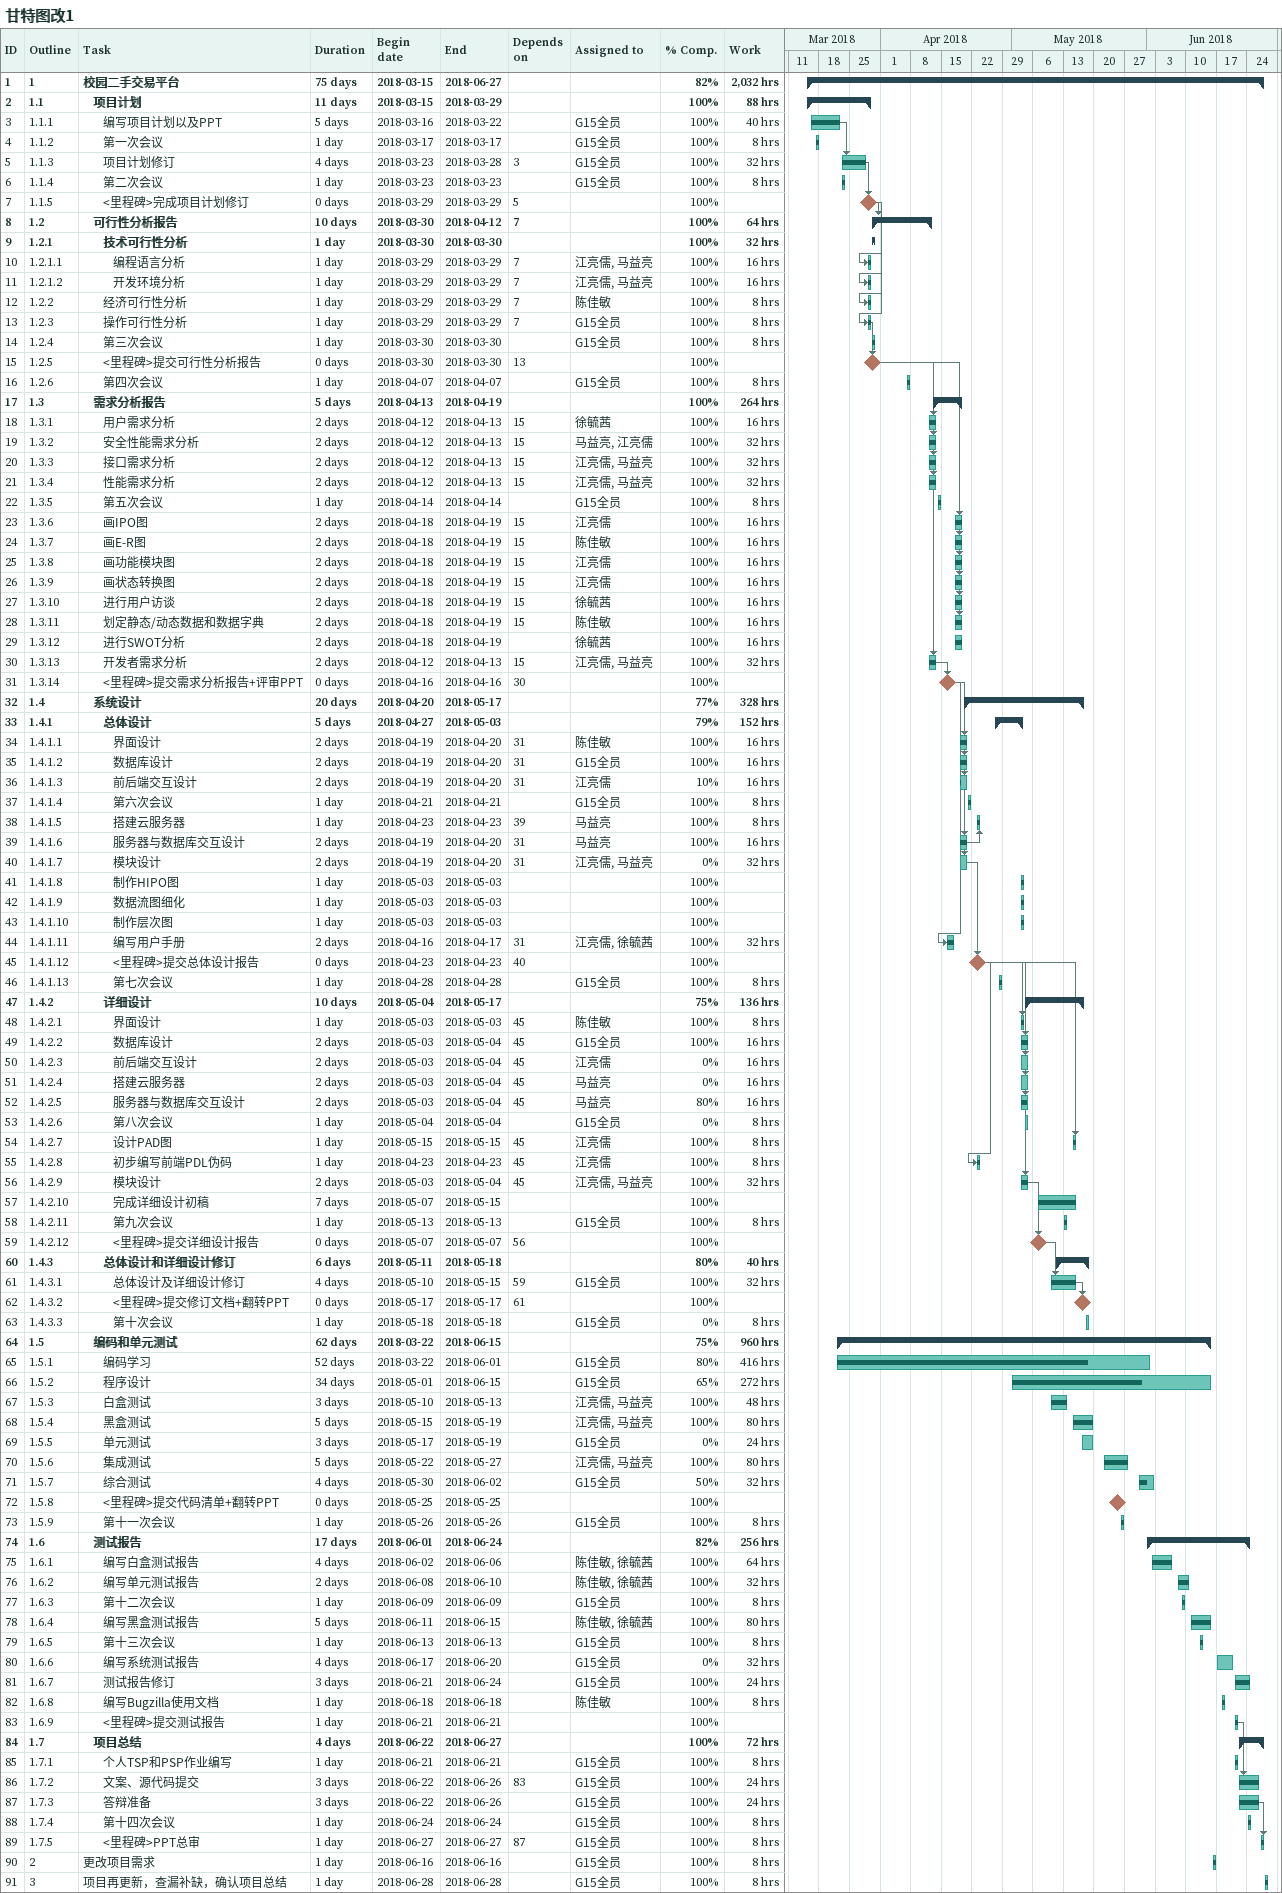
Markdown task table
甘特图改1

| ID | WBS | Task | Duration | Start | Finish | Predecessors | Resources | % complete | Work (h) |
|---|---|---|---|---|---|---|---|---|---|
| 1 | 1 | **校园二手交易平台** | 75d | 2018-03-15 | 2018-06-27 |  |  | 82 | 2032 |
| 2 | 1.1 | **项目计划** | 11d | 2018-03-15 | 2018-03-29 |  |  | 100 | 88 |
| 3 | 1.1.1 | 编写项目计划以及PPT | 5d | 2018-03-16 | 2018-03-22 |  | G15全员 | 100 | 40 |
| 4 | 1.1.2 | 第一次会议 | 1d | 2018-03-17 | 2018-03-17 |  | G15全员 | 100 | 8 |
| 5 | 1.1.3 | 项目计划修订 | 4d | 2018-03-23 | 2018-03-28 | 3 | G15全员 | 100 | 32 |
| 6 | 1.1.4 | 第二次会议 | 1d | 2018-03-23 | 2018-03-23 |  | G15全员 | 100 | 8 |
| 7 | 1.1.5 | <里程碑>完成项目计划修订 | 0d | 2018-03-29 | 2018-03-29 | 5 |  | 100 |  |
| 8 | 1.2 | **可行性分析报告** | 10d | 2018-03-30 | 2018-04-12 | 7 |  | 100 | 64 |
| 9 | 1.2.1 | **技术可行性分析** | 1d | 2018-03-30 | 2018-03-30 |  |  | 100 | 32 |
| 10 | 1.2.1.1 | 编程语言分析 | 1d | 2018-03-29 | 2018-03-29 | 7 | 江亮儒, 马益亮 | 100 | 16 |
| 11 | 1.2.1.2 | 开发环境分析 | 1d | 2018-03-29 | 2018-03-29 | 7 | 江亮儒, 马益亮 | 100 | 16 |
| 12 | 1.2.2 | 经济可行性分析 | 1d | 2018-03-29 | 2018-03-29 | 7 | 陈佳敏 | 100 | 8 |
| 13 | 1.2.3 | 操作可行性分析 | 1d | 2018-03-29 | 2018-03-29 | 7 | G15全员 | 100 | 8 |
| 14 | 1.2.4 | 第三次会议 | 1d | 2018-03-30 | 2018-03-30 |  | G15全员 | 100 | 8 |
| 15 | 1.2.5 | <里程碑>提交可行性分析报告 | 0d | 2018-03-30 | 2018-03-30 | 13 |  | 100 |  |
| 16 | 1.2.6 | 第四次会议 | 1d | 2018-04-07 | 2018-04-07 |  | G15全员 | 100 | 8 |
| 17 | 1.3 | **需求分析报告** | 5d | 2018-04-13 | 2018-04-19 |  |  | 100 | 264 |
| 18 | 1.3.1 | 用户需求分析 | 2d | 2018-04-12 | 2018-04-13 | 15 | 徐毓茜 | 100 | 16 |
| 19 | 1.3.2 | 安全性能需求分析 | 2d | 2018-04-12 | 2018-04-13 | 15 | 马益亮, 江亮儒 | 100 | 32 |
| 20 | 1.3.3 | 接口需求分析 | 2d | 2018-04-12 | 2018-04-13 | 15 | 江亮儒, 马益亮 | 100 | 32 |
| 21 | 1.3.4 | 性能需求分析 | 2d | 2018-04-12 | 2018-04-13 | 15 | 江亮儒, 马益亮 | 100 | 32 |
| 22 | 1.3.5 | 第五次会议 | 1d | 2018-04-14 | 2018-04-14 |  | G15全员 | 100 | 8 |
| 23 | 1.3.6 | 画IPO图 | 2d | 2018-04-18 | 2018-04-19 | 15 | 江亮儒 | 100 | 16 |
| 24 | 1.3.7 | 画E-R图 | 2d | 2018-04-18 | 2018-04-19 | 15 | 陈佳敏 | 100 | 16 |
| 25 | 1.3.8 | 画功能模块图 | 2d | 2018-04-18 | 2018-04-19 | 15 | 江亮儒 | 100 | 16 |
| 26 | 1.3.9 | 画状态转换图 | 2d | 2018-04-18 | 2018-04-19 | 15 | 江亮儒 | 100 | 16 |
| 27 | 1.3.10 | 进行用户访谈 | 2d | 2018-04-18 | 2018-04-19 | 15 | 徐毓茜 | 100 | 16 |
| 28 | 1.3.11 | 划定静态/动态数据和数据字典 | 2d | 2018-04-18 | 2018-04-19 | 15 | 陈佳敏 | 100 | 16 |
| 29 | 1.3.12 | 进行SWOT分析 | 2d | 2018-04-18 | 2018-04-19 |  | 徐毓茜 | 100 | 16 |
| 30 | 1.3.13 | 开发者需求分析 | 2d | 2018-04-12 | 2018-04-13 | 15 | 江亮儒, 马益亮 | 100 | 32 |
| 31 | 1.3.14 | <里程碑>提交需求分析报告+评审PPT | 0d | 2018-04-16 | 2018-04-16 | 30 |  | 100 |  |
| 32 | 1.4 | **系统设计** | 20d | 2018-04-20 | 2018-05-17 |  |  | 77 | 328 |
| 33 | 1.4.1 | **总体设计** | 5d | 2018-04-27 | 2018-05-03 |  |  | 79 | 152 |
| 34 | 1.4.1.1 | 界面设计 | 2d | 2018-04-19 | 2018-04-20 | 31 | 陈佳敏 | 100 | 16 |
| 35 | 1.4.1.2 | 数据库设计 | 2d | 2018-04-19 | 2018-04-20 | 31 | G15全员 | 100 | 16 |
| 36 | 1.4.1.3 | 前后端交互设计 | 2d | 2018-04-19 | 2018-04-20 | 31 | 江亮儒 | 10 | 16 |
| 37 | 1.4.1.4 | 第六次会议 | 1d | 2018-04-21 | 2018-04-21 |  | G15全员 | 100 | 8 |
| 38 | 1.4.1.5 | 搭建云服务器 | 1d | 2018-04-23 | 2018-04-23 | 39 | 马益亮 | 100 | 8 |
| 39 | 1.4.1.6 | 服务器与数据库交互设计 | 2d | 2018-04-19 | 2018-04-20 | 31 | 马益亮 | 100 | 16 |
| 40 | 1.4.1.7 | 模块设计 | 2d | 2018-04-19 | 2018-04-20 | 31 | 江亮儒, 马益亮 | 0 | 32 |
| 41 | 1.4.1.8 | 制作HIPO图 | 1d | 2018-05-03 | 2018-05-03 |  |  | 100 |  |
| 42 | 1.4.1.9 | 数据流图细化 | 1d | 2018-05-03 | 2018-05-03 |  |  | 100 |  |
| 43 | 1.4.1.10 | 制作层次图 | 1d | 2018-05-03 | 2018-05-03 |  |  | 100 |  |
| 44 | 1.4.1.11 | 编写用户手册 | 2d | 2018-04-16 | 2018-04-17 | 31 | 江亮儒, 徐毓茜 | 100 | 32 |
| 45 | 1.4.1.12 | <里程碑>提交总体设计报告 | 0d | 2018-04-23 | 2018-04-23 | 40 |  | 100 |  |
| 46 | 1.4.1.13 | 第七次会议 | 1d | 2018-04-28 | 2018-04-28 |  | G15全员 | 100 | 8 |
| 47 | 1.4.2 | **详细设计** | 10d | 2018-05-04 | 2018-05-17 |  |  | 75 | 136 |
| 48 | 1.4.2.1 | 界面设计 | 1d | 2018-05-03 | 2018-05-03 | 45 | 陈佳敏 | 100 | 8 |
| 49 | 1.4.2.2 | 数据库设计 | 2d | 2018-05-03 | 2018-05-04 | 45 | G15全员 | 100 | 16 |
| 50 | 1.4.2.3 | 前后端交互设计 | 2d | 2018-05-03 | 2018-05-04 | 45 | 江亮儒 | 0 | 16 |
| 51 | 1.4.2.4 | 搭建云服务器 | 2d | 2018-05-03 | 2018-05-04 | 45 | 马益亮 | 0 | 16 |
| 52 | 1.4.2.5 | 服务器与数据库交互设计 | 2d | 2018-05-03 | 2018-05-04 | 45 | 马益亮 | 80 | 16 |
| 53 | 1.4.2.6 | 第八次会议 | 1d | 2018-05-04 | 2018-05-04 |  | G15全员 | 0 | 8 |
| 54 | 1.4.2.7 | 设计PAD图 | 1d | 2018-05-15 | 2018-05-15 | 45 | 江亮儒 | 100 | 8 |
| 55 | 1.4.2.8 | 初步编写前端PDL伪码 | 1d | 2018-04-23 | 2018-04-23 | 45 | 江亮儒 | 100 | 8 |
| 56 | 1.4.2.9 | 模块设计 | 2d | 2018-05-03 | 2018-05-04 | 45 | 江亮儒, 马益亮 | 100 | 32 |
| 57 | 1.4.2.10 | 完成详细设计初稿 | 7d | 2018-05-07 | 2018-05-15 |  |  | 100 |  |
| 58 | 1.4.2.11 | 第九次会议 | 1d | 2018-05-13 | 2018-05-13 |  | G15全员 | 100 | 8 |
| 59 | 1.4.2.12 | <里程碑>提交详细设计报告 | 0d | 2018-05-07 | 2018-05-07 | 56 |  | 100 |  |
| 60 | 1.4.3 | **总体设计和详细设计修订** | 6d | 2018-05-11 | 2018-05-18 |  |  | 80 | 40 |
| 61 | 1.4.3.1 | 总体设计及详细设计修订 | 4d | 2018-05-10 | 2018-05-15 | 59 | G15全员 | 100 | 32 |
| 62 | 1.4.3.2 | <里程碑>提交修订文档+翻转PPT | 0d | 2018-05-17 | 2018-05-17 | 61 |  | 100 |  |
| 63 | 1.4.3.3 | 第十次会议 | 1d | 2018-05-18 | 2018-05-18 |  | G15全员 | 0 | 8 |
| 64 | 1.5 | **编码和单元测试** | 62d | 2018-03-22 | 2018-06-15 |  |  | 75 | 960 |
| 65 | 1.5.1 | 编码学习 | 52d | 2018-03-22 | 2018-06-01 |  | G15全员 | 80 | 416 |
| 66 | 1.5.2 | 程序设计 | 34d | 2018-05-01 | 2018-06-15 |  | G15全员 | 65 | 272 |
| 67 | 1.5.3 | 白盒测试 | 3d | 2018-05-10 | 2018-05-13 |  | 江亮儒, 马益亮 | 100 | 48 |
| 68 | 1.5.4 | 黑盒测试 | 5d | 2018-05-15 | 2018-05-19 |  | 江亮儒, 马益亮 | 100 | 80 |
| 69 | 1.5.5 | 单元测试 | 3d | 2018-05-17 | 2018-05-19 |  | G15全员 | 0 | 24 |
| 70 | 1.5.6 | 集成测试 | 5d | 2018-05-22 | 2018-05-27 |  | 江亮儒, 马益亮 | 100 | 80 |
| 71 | 1.5.7 | 综合测试 | 4d | 2018-05-30 | 2018-06-02 |  | G15全员 | 50 | 32 |
| 72 | 1.5.8 | <里程碑>提交代码清单+翻转PPT | 0d | 2018-05-25 | 2018-05-25 |  |  | 100 |  |
| 73 | 1.5.9 | 第十一次会议 | 1d | 2018-05-26 | 2018-05-26 |  | G15全员 | 100 | 8 |
| 74 | 1.6 | **测试报告** | 17d | 2018-06-01 | 2018-06-24 |  |  | 82 | 256 |
| 75 | 1.6.1 | 编写白盒测试报告 | 4d | 2018-06-02 | 2018-06-06 |  | 陈佳敏, 徐毓茜 | 100 | 64 |
| 76 | 1.6.2 | 编写单元测试报告 | 2d | 2018-06-08 | 2018-06-10 |  | 陈佳敏, 徐毓茜 | 100 | 32 |
| 77 | 1.6.3 | 第十二次会议 | 1d | 2018-06-09 | 2018-06-09 |  | G15全员 | 100 | 8 |
| 78 | 1.6.4 | 编写黑盒测试报告 | 5d | 2018-06-11 | 2018-06-15 |  | 陈佳敏, 徐毓茜 | 100 | 80 |
| 79 | 1.6.5 | 第十三次会议 | 1d | 2018-06-13 | 2018-06-13 |  | G15全员 | 100 | 8 |
| 80 | 1.6.6 | 编写系统测试报告 | 4d | 2018-06-17 | 2018-06-20 |  | G15全员 | 0 | 32 |
| 81 | 1.6.7 | 测试报告修订 | 3d | 2018-06-21 | 2018-06-24 |  | G15全员 | 100 | 24 |
| 82 | 1.6.8 | 编写Bugzilla使用文档 | 1d | 2018-06-18 | 2018-06-18 |  | 陈佳敏 | 100 | 8 |
| 83 | 1.6.9 | <里程碑>提交测试报告 | 1d | 2018-06-21 | 2018-06-21 |  |  | 100 |  |
| 84 | 1.7 | **项目总结** | 4d | 2018-06-22 | 2018-06-27 |  |  | 100 | 72 |
| 85 | 1.7.1 | 个人TSP和PSP作业编写 | 1d | 2018-06-21 | 2018-06-21 |  | G15全员 | 100 | 8 |
| 86 | 1.7.2 | 文案、源代码提交 | 3d | 2018-06-22 | 2018-06-26 | 83 | G15全员 | 100 | 24 |
| 87 | 1.7.3 | 答辩准备 | 3d | 2018-06-22 | 2018-06-26 |  | G15全员 | 100 | 24 |
| 88 | 1.7.4 | 第十四次会议 | 1d | 2018-06-24 | 2018-06-24 |  | G15全员 | 100 | 8 |
| 89 | 1.7.5 | <里程碑>PPT总审 | 1d | 2018-06-27 | 2018-06-27 | 87 | G15全员 | 100 | 8 |
| 90 | 2 | 更改项目需求 | 1d | 2018-06-16 | 2018-06-16 |  | G15全员 | 100 | 8 |
| 91 | 3 | 项目再更新，查漏补缺，确认项目总结 | 1d | 2018-06-28 | 2018-06-28 |  | G15全员 | 100 | 8 |
